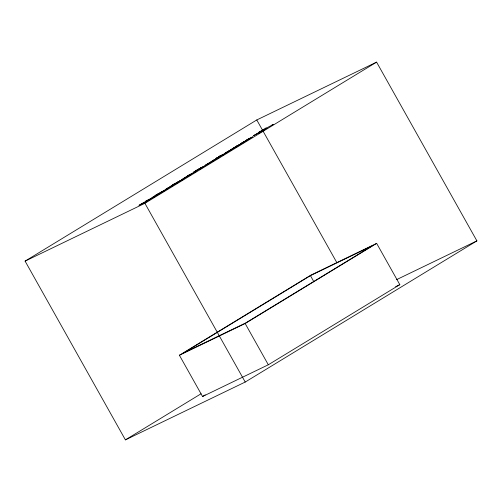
<?xml version="1.0" encoding="UTF-8"?>
<svg xmlns="http://www.w3.org/2000/svg" width="502" height="502" viewBox="0 0 502 502"><rect width="100%" height="100%" fill="white"/><g stroke="black" fill="none" stroke-linecap="round" stroke-linejoin="round"><path stroke-width="0.75" d="M154.083 196.451L151.93 197.744L154.779 196.031M188.859 175.769L189.718 175.198L186.575 176.704M25.1 261.122L256.779 119.953L376.588 62.129L476.9 240.878L245.221 382.047L125.412 439.871L25.1 261.122L144.909 203.304L376.588 62.129M271.764 125.318L273.245 124.421L266.512 128.06L266.016 127.928L258.624 132.428L266.951 128.255L266.474 128.173M179.402 355.253L310.907 275.121L376.663 243.388L399.824 284.653L268.319 364.778L202.557 396.511L179.402 355.253L245.164 323.514L376.663 243.388M310.443 275.648L183.669 352.893L245.629 322.993L372.402 245.748L310.443 275.648L313.888 281.791M125.412 439.871L201.076 393.763M202.557 396.511L205.23 394.886M210.965 162.29L213.582 160.722L205.362 165.208L210.796 162.472M227.174 151.924C222.919 154.447 231.366 150.261 230.688 150.117L232.395 149.232L224.331 153.643L230.136 150.249L227.858 151.453M188.827 175.876L182.709 179.013L186.16 176.855M154.49 196.119L161.945 192.241L153.907 196.847L156.706 195.002L155.407 195.667M244.185 141.501L240.728 143.654L249.055 139.079L242.058 142.919L247.743 139.845L244.593 141.351M242.033 143.421L243.809 142.355L235.087 146.835L241.983 143.359M396.555 279.652L476.9 240.878M395.626 286.673L399.824 284.653M256.779 119.953L336.798 262.54M245.164 323.514L268.319 364.778M144.909 203.304L245.221 382.047M182.91 179.314L177.426 182.32L182.91 179.314M260.588 131.656L258.976 132.948L264.705 129.623L258.812 133.212L257.639 133.689L259.157 132.509L253.51 135.697L260.588 131.656M203.329 166.495L203.065 166.739L208.123 164.098L198.961 169.293L202.005 167.831L200.806 168.559L193.722 171.973L203.329 166.495M158.663 194.079L155.294 196.062L158.663 194.079M237.164 146.245L233.794 148.228L237.164 146.245M212.754 160.671L210.997 161.7L218.194 158.224L219.274 157.565L216.638 158.839L220.466 156.486L212.754 160.671M235.206 147.168L232.407 149.019L240.445 144.407L230.424 149.916L235.206 147.168M184.221 178.58L179.954 181.266L172.845 184.698L184.221 178.58M172.713 185.056L170.812 186.179L177.055 183.029L172.713 185.056M248.484 138.885L246.582 140.008L252.826 136.858L248.484 138.885M219.092 157.277L213.626 160.238L219.092 157.277M191.03 174.432L184.039 178.273L191.03 174.432M161.594 191.795L155.865 195.04L162.955 191.62L163.991 190.992L162.052 191.927L168.277 188.375L161.594 191.795M202.03 167.273L195.742 170.849L202.03 167.273M165.202 189.637L173.309 185.263L165.202 189.637M166.463 188.94L170.517 186.631L166.463 188.94M206.736 164.399L210.79 162.096L206.736 164.399M196.031 171.471L187.302 175.945L196.031 171.471M140.654 204.314L138.947 205.356L146.032 201.936L147.174 201.239L141.162 204.145L154.478 196.79L147.387 200.21L145.699 201.239L149.176 199.878L140.654 204.314M217.071 157.747L215.992 158.406L224.162 154.327L217.071 157.747M219.788 156.091L218.69 156.762L220.773 155.62L219.788 156.091M221.733 155.156L220.635 155.821L226.873 152.671L221.733 155.156"/></g></svg>
